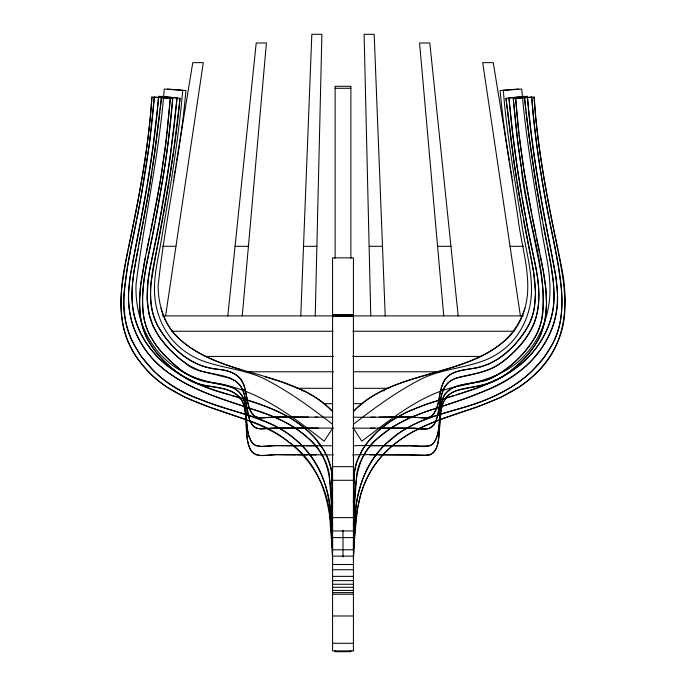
<?xml version="1.0" encoding="UTF-8"?>
<svg xmlns="http://www.w3.org/2000/svg" width="686" height="686" viewBox="0 0 686 686"><rect width="100%" height="100%" fill="white"/><g stroke="black" fill="none" stroke-linecap="round" stroke-linejoin="round"><path stroke-width="1.03" d="M546.528 303.418L545.764 288.171L543.346 271.356M554.056 296.412L553.379 282.306L551.098 265.962M301.626 445.317C329.546 471.822 332.77 513.651 332.573 549.778L353.427 549.778L353.985 535.286M546.519 303.975L545.053 320.01L541.048 333.885A63.404 63.404 0 0 1 538.759 338.807C529.36 355.923 514.543 370.02 497.513 379.444M353.59 494.675L353.427 502.967L354.242 473.975L356.549 462.493L362.199 450.162L366.341 443.902L377.231 431.7L390.634 421.135L406.875 412.063L426.083 404.337L454.767 395.376M554.048 296.995C553.988 323.02 540.499 347.853 520.725 364.317M315.234 315.894L321.897 34.3L311.821 34.3L300.785 315.894M353.616 493.491L354.148 475.672M353.547 520.125L353.427 525.485C355.511 495.283 351.404 458.823 378.252 437.805M353.427 549.778C353.23 513.651 356.454 471.822 384.374 445.317M353.582 519.13L356.617 476.264M128.668 291.541C126.85 315.98 136.051 340.608 152.481 358.615C178.677 386.733 217.325 397.503 252.62 409.173M439.572 427.91L440.772 412.389L443.002 402.914M128.702 290.907L130.323 275.618L134.07 254.746M439.503 429.119L438.114 442.29M167.084 133.461L170.325 98.381L151.88 97.078C148.579 148.459 138.889 199.163 128.085 249.412M354.045 534.205L356.12 505.796M168.447 140.184L172.718 98.613L154.29 97.078L149.419 143.546L140.956 197.577M151.88 97.078C148.442 152.035 137.114 206.057 126.07 259.874L122.494 282.28M564.707 313.365L564.955 299.422L563.618 283.172M355.751 525.862L357.26 509.304L360.707 494.16M354.285 541.949L353.427 559.03C354.705 526.599 355.571 490.584 375.782 463.513C381.176 456.07 387.727 449.493 394.93 443.791C418.511 424.857 448.258 416.745 476.384 407.252M355.691 526.659L354.379 540.902M154.29 97.078C150.397 147.636 141.59 197.679 131.043 247.234C126.687 271.004 121.705 295.409 125.392 319.616A79.893 79.893 0 0 0 131.995 340.942L141.05 356.223L153.372 370.474M158.552 227.109L169.974 159.529L177.039 97.952L158.612 96.323L157.72 106.279M170.325 98.381L165.489 146.504L161.716 172.658L157.06 199.532L144.403 262.198L140.184 288.652L139.515 299.019L140.356 316.315L142.199 325.661L144.952 333.885A63.404 63.404 0 0 0 147.241 338.807C157.72 357.517 174.321 373.218 193.958 381.973C208.741 389.296 229.167 384.795 240.615 398.3M564.664 313.948L563.712 321.743M242.261 315.894L266.425 43.004L256.204 43.004L227.812 315.894M124.843 286.568C116.328 335.008 148.853 379.066 193.1 396.774M158.612 96.323C153.904 156.811 141.53 216.253 130.306 275.755C127.159 295.203 127.819 315.792 136.3 333.876A95.543 95.543 0 0 0 143.854 347.528A94.299 94.299 0 0 0 159.898 365.947C191.54 393.292 233.84 401.619 271.922 416.076C284.767 421.221 297.064 428.081 307.337 437.436M172.718 98.613C168.293 155.07 157.891 210.816 146.238 266.159C143.726 280.342 141.882 294.766 142.851 309.189C143.64 330.146 156.082 348.368 171.311 361.899C180.384 370.389 190.931 377.806 203.082 381.013A61.586 61.586 0 0 0 204.771 381.442C220.429 384.211 244.619 384.983 245.176 406.472M157.566 107.856L153.107 146.35L147.293 185.237M177.039 97.952L174.21 126.335L166.655 181.284L161.287 212.368L149.702 269.95L148.03 280.9L147.198 299.147L149.068 313.948L153.149 326.142L159.632 337.418L169.271 349.14L180.83 359.747L190.211 366.135L199.96 370.749L230.376 378.389M124.921 285.753L127.613 265.962L132.209 241.429M173.97 148.236L180.006 98.338L161.622 96.323L160.138 109.914M161.622 96.323L154.547 153.613L149.788 185.126L134.027 271.322L132.595 282.572L131.944 296.412L132.561 306.23L134.164 315.26L136.84 324.152L140.621 333.027L145.458 341.679L151.263 349.903L157.72 357.303L165.275 364.317M159.915 111.878L156.631 138.383M180.006 98.338C174.501 160.601 161.176 221.732 150.997 283.249C150.028 294.534 150.354 306.162 153.964 316.983A60.702 60.702 0 0 0 157.386 325.095C167.778 343.823 184.277 360.896 205.38 366.856A60.059 60.059 0 0 0 207.035 367.267C217.891 370.183 231.439 369.051 239.774 377.935C247.226 387.573 245.588 400.856 250.784 411.514M166.895 135.116L160.344 181.018L150.826 231.148M122.382 283.172C119.784 303.281 120.041 324.632 128.865 343.309M168.242 141.831L164.872 166.458M156.348 140.51L152.189 169.794M173.695 150.26L169.322 179.929M356.197 505.205C360.013 473.563 378.2 443.739 406.618 428.33C418.726 421.213 432.111 416.685 445.523 412.732M165.6 315.894L203.296 62.64L192.775 62.64L176.714 160.404M164.623 168.096L155.07 222.247M151.863 171.946L147.619 198.048M168.979 182.09L163.362 215.258M173.258 181.421L173.601 179.32M173.944 177.22L174.295 175.119M174.638 173.018L174.981 170.908M175.333 168.807L175.676 166.707M176.019 164.606L176.362 162.505M146.967 187.149L141.882 215.293M563.626 322.274C559.647 345.838 545.31 366.804 526.754 381.476M147.284 199.926L143.708 219.426M153.287 266.605C150.817 280.257 149.462 294.294 151.717 308.083A60.136 60.136 0 0 0 158.14 326.562C170.831 348.702 192.577 367.67 219.006 369.428C231.362 369.934 244.079 377.249 245.262 390.6C247.646 398.497 247.397 408.144 252.971 414.747M162.994 217.325L158.243 242.227M140.63 199.369L136.917 218.594M153.441 265.748L157.952 243.65M137.997 249.087C135.854 260.577 133.547 272.068 132.484 283.73C131.695 292.03 131.798 300.417 132.895 308.691C139.627 354.911 183.745 383.131 225.805 393.721C262.421 403.822 305.965 417.071 325.31 452.846M139.026 243.676L143.203 222.067M158.217 228.841L154.573 246.823M141.462 217.445L134.585 252.148M150.371 266.417C147.087 283.001 145.329 300.485 149.84 317.026M127.759 251.033L126.078 259.797C118.789 292.999 116.74 331.527 138.555 359.927C141.024 363.348 143.708 366.624 146.564 369.737C152.481 376.185 159.212 381.862 166.484 386.733M154.599 224.596C149.282 255.869 138.169 288.103 144.429 320.156M150.551 265.516L154.247 248.306M132.621 239.38L136.497 220.635M145.252 258.022L140.784 283.352L139.472 303.418M146.401 252.457L149.411 237.991M438.045 442.616L436.287 448.344L433.698 452.323M541.571 320.156C549.126 268.963 525.802 218.723 521.377 168.096M524.953 308.125C501.106 382.436 400.015 361.213 353.427 411.471C394.973 368.982 464.242 378.226 507.623 338.198C519.731 326.656 526.008 310.209 527.525 293.788C529.275 267.866 520.82 242.698 517.879 217.162C511.55 175.016 503.901 133.024 500.111 90.535L518.547 89.034M541.486 320.576L539.848 326.545M360.862 493.654C366.101 476.59 375.748 460.855 388.988 448.833C430.705 410.151 495.669 413.761 536.109 373.193C567.734 344.655 569.526 298.59 559.93 259.874L558.241 251.033M539.719 326.922L538.793 329.503A60.214 60.214 0 0 1 535.655 336.251C523.572 356.034 505.582 374.17 482.918 381.013A61.586 61.586 0 0 1 481.229 381.442L466.823 384.057M442.693 384.117C438.586 394.004 439.76 406.009 433.029 414.747M443.105 402.639L446.697 396.662M442.813 383.817C448.052 369.231 466.694 370.26 478.965 367.267A60.059 60.059 0 0 0 480.62 366.856L489.693 363.614L498.19 358.872M552.376 344.235C561.877 326.69 563.18 306.059 561.157 286.568M552.153 344.664L543.706 357.903L532.628 370.474M360.69 452.846C364.12 446.415 368.571 440.558 373.604 435.293C407.647 399.878 460.803 399.767 501.989 376.966C527.928 363.246 548.551 338.104 553.105 308.691C555.566 291.353 552.564 273.877 549.46 256.821C538.69 203.733 529.986 150.217 524.378 96.323L505.994 98.338L512.03 148.236M444.511 394.956C437.136 408.907 441.81 425.852 435.619 440.155C430.456 450.753 416.634 444.811 407.707 445.591M444.631 394.75C449.116 387.461 458.291 385.575 466.094 384.186M332.573 428.321L324.186 441.184C291.31 415.433 256.281 388.688 213.62 382.865C191.068 378.432 169.468 367.173 155.508 348.539C141.522 330.335 135.039 307.002 136.077 284.184C144.206 219.014 159.306 154.676 164.246 89.034L182.69 90.338C178.266 142.894 168.97 194.884 160.172 246.84C157.283 261.735 154.067 276.75 154.496 292.004C155.156 313.802 164.666 335.583 182.03 349.174A73.934 73.934 0 0 0 200.955 360.193C221.346 368.168 243.89 369.102 263.776 378.543C288.412 390.986 310.844 407.39 332.573 424.291M365.063 453.18C380.13 430.139 406.429 417.705 432.06 409.602M445.566 385.549C435.001 400.753 445.103 436.656 415.236 428.227M445.694 385.378L449.75 381.45L455.333 378.5M446.843 396.499C458.763 385.558 476.779 388.808 490.867 382.454M432.909 414.876C429.659 418.477 424.308 418.134 419.909 417.731M433.578 452.434L430.096 454.689L425.346 455.521L409.619 454.698L378.561 454.861M384.777 444.914L398.377 433.612M532.225 370.869C514.954 387.727 492.591 398.257 469.816 405.512M378.663 437.436L392.323 427.061L408.633 418.391M520.322 364.643L510.324 371.975L498.508 378.818M353.427 424.291C375.156 407.39 397.588 390.986 422.224 378.543C442.11 369.102 464.654 368.168 485.045 360.193A73.934 73.934 0 0 0 503.97 349.174C521.334 335.583 530.844 313.802 531.504 292.004C531.942 268.655 524.824 246.077 521.634 223.121C514.8 178.977 506.774 134.928 503.31 90.338L521.754 89.034C525.776 138.126 534.643 186.643 542.506 235.221C545.816 254.377 550.549 273.551 549.966 293.119C549.092 315.5 540.825 337.769 525.587 354.353C507.623 375.319 479.737 381.922 453.9 387.196C418.717 395.796 390.154 419.918 361.814 441.184L353.427 428.321M526.325 381.81L519.516 386.733M398.875 433.269C417.868 419.918 440.798 414.095 462.767 407.698C499.64 397.477 537.035 376.897 554.005 340.942A79.893 79.893 0 0 0 560.608 319.616C564.295 295.409 559.313 271.004 554.957 247.234C544.41 197.679 535.603 147.636 531.71 97.078L513.282 98.613L517.553 140.184M498.55 358.641C510.916 349.963 521.583 338.515 528.623 325.104A60.702 60.702 0 0 0 532.044 316.992C537.37 300.708 535.629 283.164 532.713 266.605M519.045 387.058L500.411 397.511L477.345 406.909M497.942 379.109L479.403 387.23L456.507 394.853M497.127 379.641L491.262 382.291M486.434 390.197C526.762 375.302 561.337 336.577 557.332 291.541M409.276 418.1L425.431 411.84L466.06 398.3L485.688 390.523M455.624 378.389C470.15 373.733 486.391 373.458 499.142 364.086C512.725 354.799 524.601 342.494 532.087 327.754A62.366 62.366 0 0 0 534.548 322.026C541.04 304.198 539.247 284.647 535.629 266.417M433.38 409.173L445.934 405.126C474.129 395.762 503.31 385.738 526.111 365.947A94.299 94.299 0 0 0 542.146 347.528A95.543 95.543 0 0 0 549.7 333.876C558.181 315.792 558.841 295.203 555.694 275.755C544.47 216.253 532.096 156.811 527.388 96.323L508.961 97.952L512.622 133.47L517.27 168.019M468.958 405.786L460.718 408.307M441.192 390.171L444.245 389.262M446.878 412.329L459.328 408.71M266.648 417.671L276.758 416.934L308.623 417.131M270.764 428.227C264.582 428.716 255.972 430.705 251.848 424.471C245.931 414.678 247.303 402.51 243.564 391.946M266.091 417.731C261.692 418.134 256.341 418.477 253.091 414.876M271.322 428.175L294.534 428.167M518.916 133.461L515.675 98.381L534.12 97.078C537.558 152.035 548.886 206.057 559.93 259.874L563.506 282.28M397.305 428.124L414.678 428.175M396.457 428.141L391.466 428.167M407.081 445.591L381.416 445.771M295.786 428.158L306.848 428.098M296.961 454.904L307.439 454.861M295.1 445.823L304.584 445.771M370.86 417.139L375.191 417.131M370.449 428.107L375.01 428.098M371.22 445.78L379.735 445.771M295.477 454.912L280.968 454.707M369.78 454.869L376.442 454.861M335.128 88.28L350.872 88.28M162.591 246.3L175.959 246.3M235.058 246.3L248.426 246.3M303.512 246.3L316.881 246.3M369.119 246.3L382.488 246.3M437.574 246.3L450.942 246.3M510.041 246.3L523.409 246.3M332.573 314.805L353.427 314.805M332.573 315.011L353.427 315.011M162.505 315.894L523.495 315.894M171.8 331.244L333.164 331.244M352.836 331.244L514.2 331.244M204.942 356.428L333.507 356.428M352.613 356.428L481.058 356.428M246.917 371.778L333.507 371.778M353.333 371.778L439.083 371.778M297.184 388.31L332.599 388.31M353.376 388.31L388.816 388.31M301.703 390.668L303.675 390.668C314.385 395.899 324.444 402.691 332.573 411.471C289.724 367.576 216.364 378.878 174.193 333.739C163.019 320.542 158.226 302.972 158.132 285.916C164.923 220.558 180.409 156.159 185.889 90.535L167.453 89.034M382.325 390.668L384.297 390.668M323.217 403.66L332.599 403.66M353.376 403.66L362.783 403.66M315.063 417.139L332.65 417.139M353.35 417.139C377.094 417.834 400.924 415.802 424.6 417.954C426.949 417.911 429.402 417.551 431.383 416.188C440.592 407.716 438.071 393.138 443.362 382.522C449.107 369.608 465.905 370.26 477.542 367.585C499.58 362.748 516.712 345.392 527.86 326.562A60.136 60.136 0 0 0 534.283 308.083L535.466 292.716L533.639 272.162L519.551 197.474L514.337 164.614L505.994 98.338M333.516 428.115L276.389 427.918L260.311 428.844L256.118 427.995L252.825 425.68L249.781 420.484L244.01 393.378L240.434 385.549M352.484 428.115C377.377 428.407 402.356 427.489 427.189 428.699C430.825 428.338 433.818 425.723 435.336 422.49C441.698 407.544 437.274 382.428 457.836 377.617C475.338 373.99 493.911 370.629 507.46 357.878C519.276 347.63 529.944 335.3 535.14 320.336C541.348 301.3 538.699 280.848 534.651 261.666C522.843 207.678 513.84 153.021 508.961 97.952M306.265 445.771L317.438 445.78M332.633 445.78L274.897 445.643L261.82 446.492L255.552 445.437L251.488 442.007L248.735 435.704L247.363 428.175L245.254 406.935M353.367 445.78C378.749 444.897 404.474 446.732 429.693 445.737A9.355 9.355 0 0 0 432.969 443.773C443.405 430.191 436.39 410.674 444.056 395.762C455.264 379.066 479.857 386.484 495.318 376.125C519.182 361.771 541.7 338.49 543.149 309.189C544.727 285.385 538.844 261.966 534.3 238.814C524.55 192.543 517.175 145.749 513.282 98.613M333.447 454.869L276.544 454.698L260.946 455.53L256.058 454.741L252.422 452.434M352.553 454.869C378.132 454.089 404.011 455.718 429.47 454.904C433.929 453.626 436.365 449.15 437.488 444.957C442.659 427.464 433.818 398.274 456.353 390.72C473.537 386.261 492.377 385.198 506.894 373.724C521.986 362.457 536.032 348.282 542.429 330.198C549.597 308.125 545.962 284.441 541.597 262.198C530.072 208.115 519.396 153.655 515.675 98.381M332.573 466.669L353.427 466.669M332.573 480.286L353.427 480.286M332.573 517.638L353.427 517.638M332.573 530.947L353.427 530.947M332.573 537.601L353.427 537.601M332.573 556.132L353.427 556.132M332.573 564.501L353.427 564.501M332.573 569.74L353.427 569.74M332.573 576.369L353.427 576.369M332.573 580.656L353.427 580.656M332.573 584.258L353.427 584.258M332.573 587.293L353.427 587.293M332.573 590.397L353.427 590.397M332.573 592.618L353.427 592.618M332.573 594.248L353.427 594.248M332.573 615.985L353.427 615.985M332.573 643.279L353.427 643.279M379.195 417.131L409.242 416.934L419.352 417.671M317.704 417.139L276.407 416.942L259.471 417.843L254.617 416.188L250.887 411.72M379.152 428.098L390.214 428.158M308.726 428.098L318.347 428.115M293.865 445.831L275.969 445.608L260.543 446.457L256.307 445.737A9.355 9.355 0 0 1 253.031 443.773C240.04 427.978 254.214 397.889 232.725 387.616C214.221 381.973 193.083 382.033 178.146 367.807C174.81 364.892 171.363 362.097 168.233 358.967C163.894 354.731 159.787 350.237 156.168 345.367M309.558 454.861L316.22 454.869M280.205 454.698C270.31 453.583 256.41 459.903 250.176 449.313C247.123 443.07 247.02 435.91 246.497 429.119M226.672 408.71L239.122 412.329M225.282 408.307L217.042 405.786M241.755 389.262L244.808 390.171M240.477 412.732C262.695 418.88 284.716 428.373 301.223 444.914M231.233 395.376C251.548 401.49 272.368 407.252 290.727 418.211M229.493 394.853L212.746 389.459L199 384.186M264.59 376.665L281.037 381.716L303.675 390.668M216.184 405.512L193.735 397.057M241.352 369.84C209.127 359.901 169.922 344.706 161.047 308.125M253.94 409.602C279.571 417.705 305.87 430.139 320.937 453.18M209.616 407.252L246.428 419.772M208.655 406.909L185.589 397.511L166.955 387.058M247.312 420.106C293.514 433.989 331.398 476.067 330.249 525.862M230.668 378.5L236.25 381.45L240.306 385.378M198.348 383.911L180.564 375.002L165.678 364.643M291.258 418.529L300.64 424.866L308.863 431.786L314.625 437.702L323.801 450.162L327.059 456.379L331.012 468.487L331.758 473.975L332.573 502.967L332.41 494.675M307.748 437.805C334.596 458.823 330.489 495.283 332.573 525.485L332.453 520.125M153.775 370.869C186.215 403.171 235.461 407.501 275.36 426.092C305.862 440.987 325.841 472.011 329.803 505.205M252.302 452.323C241.481 436.665 250.707 414.644 240.752 398.497M155.859 344.947L150.337 336.251A60.214 60.214 0 0 1 147.207 329.503L146.281 326.922M129.071 343.755C134.122 354.739 141.427 364.592 149.891 373.193C188.136 411.643 248.126 410.185 289.964 442.924C327.556 469.781 332.015 516.524 332.573 559.03L331.715 541.949M243.453 391.629C234.543 368.296 200.912 378.809 184.8 362.697C172.297 353.393 160.936 341.808 153.913 327.754A62.366 62.366 0 0 1 151.452 322.026L149.951 317.421M146.152 326.545L144.514 320.576M536.589 237.991L539.599 252.457M553.379 239.38L549.503 220.635M535.835 234.346L532.122 216.073M540.319 255.964L543.175 270.421M530.973 257.619L523.367 219.306M549.083 218.594C541.1 178.454 534.831 137.903 531.71 97.078M553.791 241.429L558.387 265.962L561.079 285.753M557.915 249.412C548.551 206.014 540.131 162.316 535.8 118.095M535.449 265.516L527.783 228.841M531.221 258.845L532.559 265.748M551.415 252.148C541.468 204.454 533.073 156.382 528.434 107.856M531.684 213.886L524.233 172.34L519.105 135.116M551.93 254.746L555.677 275.618L557.298 290.907M543.389 225.145L546.974 243.676M547.514 246.497L550.901 264.83M542.292 219.426L535.766 182.373L529.652 140.51M527.448 227.109L522.123 197.782M522.638 215.258L517.021 182.09M521.729 195.484L517.527 169.716M509.286 160.404L493.225 62.64L482.704 62.64L520.4 315.894M509.638 162.505L509.981 164.606M510.324 166.707L510.667 168.807M511.019 170.908L511.362 173.018M511.705 175.119L512.056 177.22M512.399 179.32L512.742 181.421M516.678 179.929L512.305 150.26M521.128 166.458L517.759 141.831M529.369 138.383L526.085 111.878M329.88 505.796L332.573 549.778M525.862 109.914L524.378 96.323M458.188 315.894L429.796 43.004L419.575 43.004L443.739 315.894M535.68 116.8L534.12 97.078M528.28 106.279L527.388 96.323M329.383 476.264L332.418 519.13M331.621 540.902L330.309 526.659M246.154 422.79C245.665 415.647 245.305 408.264 242.458 401.593C231.071 381.759 202.164 390.814 185.512 377.815C163.491 364.043 143.263 342.717 140.296 315.826C139.781 311.898 139.532 307.937 139.481 303.975M246.214 423.879L246.428 427.91M385.215 315.894L374.179 34.3L364.103 34.3L370.766 315.894M331.853 475.672L331.87 476.11M331.887 476.59L332.384 493.491M353.427 315.894L353.427 257.842L332.573 257.842L332.573 315.894M350.872 258.339L350.872 86.307L335.128 86.307L335.128 258.339M350.872 650.645L350.872 651.7L335.128 651.7L335.128 650.645M343 530.338L343 556.912M320.808 453.266A52.076 52.076 0 0 1 329.614 476.238M356.386 476.238A52.076 52.076 0 0 1 365.192 453.266M325.181 452.914A53.422 53.422 0 0 1 332.05 475.664M353.95 475.664A53.422 53.422 0 0 1 360.819 452.914M353.427 650.894L332.573 650.894L332.573 316.392A547.411 253.263 0 0 1 353.427 316.392L353.427 650.894"/></g></svg>
